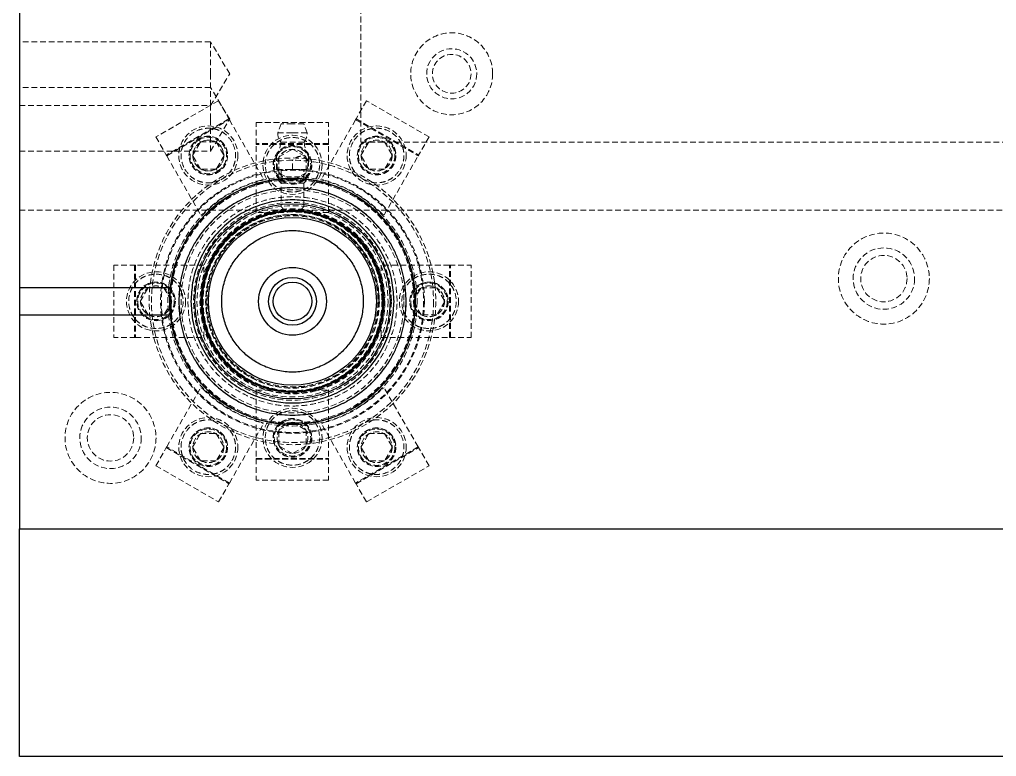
# Model space of a CAD drawing. Header units: millimetres. Extents: x 5 to 1495, y -1208 to 895.
# Drawn here: x 623.9 to 838.6, y -1207.8 to -1045.9 of the extents above; entities that cross this region are included whole.
import ezdxf

# ---------------------------------------------------------------- set-up
doc = ezdxf.new("R2010")
doc.units = ezdxf.units.MM
doc.linetypes.add('HIDDEN', pattern=[1.905, 1.27, -0.635])

msp = doc.modelspace()

# ---------------------------------------------------------------- linework, layer by layer
at = {"color": 7, "linetype": 'Continuous', "lineweight": 25}
for p, q in [((623.857, -660.795), (623.857, -1104.795)), ((657.024, -1104.795), (623.857, -1104.795)), ((623.857, -1104.795), (623.857, -1110.795)), ((623.857, -1110.795), (657.024, -1110.795)), ((623.857, -1110.795), (623.857, -1157.795)), ((623.857, -1157.795), (1003.857, -1157.795)), ((623.857, -1207.795), (623.857, -1157.795)), ((1003.857, -1207.795), (623.857, -1207.795))]:
    msp.add_line(p, q, dxfattribs=at)
at = {"color": 7, "linetype": 'HIDDEN', "lineweight": 18}
for p, q in [((698.857, -692.795), (698.857, -1072.795)), ((665.857, -1050.795), (623.857, -1050.795)), ((665.857, -1057.795), (665.857, -1050.795)), ((670.063, -1057.795), (665.857, -1050.795)), ((665.857, -1064.795), (665.857, -1057.795)), ((665.857, -1064.795), (670.063, -1057.795)), ((665.857, -1060.795), (623.857, -1060.795)), ((670.063, -1067.795), (665.857, -1060.795)), ((623.857, -1064.795), (665.857, -1064.795)), ((667.592, -1063.723), (653.822, -1071.673)), ((665.857, -1067.795), (665.857, -1064.795)), ((667.592, -1063.723), (669.892, -1067.707)), ((700.122, -1063.723), (697.822, -1067.707)), ((713.892, -1071.673), (700.122, -1063.723)), ((669.892, -1067.707), (656.122, -1075.657)), ((656.222, -1075.83), (669.992, -1067.88)), ((665.857, -1074.795), (665.857, -1067.795)), ((665.857, -1074.795), (670.063, -1067.795)), ((669.992, -1067.88), (677.492, -1080.871)), ((675.907, -1068.495), (691.807, -1068.495)), ((675.907, -1073.295), (675.907, -1068.495)), ((681.357, -1068.795), (680.607, -1070.795)), ((683.857, -1068.795), (681.357, -1068.795)), ((686.357, -1068.795), (683.857, -1068.795)), ((687.107, -1070.795), (686.357, -1068.795)), ((697.722, -1067.88), (690.222, -1080.871)), ((691.807, -1073.295), (691.807, -1068.495)), ((697.722, -1067.88), (711.492, -1075.83)), ((697.822, -1067.707), (711.592, -1075.657)), ((680.607, -1070.795), (683.857, -1070.795)), ((683.857, -1070.795), (687.107, -1070.795)), ((653.822, -1071.673), (656.122, -1075.657)), ((661.893, -1075.753), (663.625, -1072.753)), ((663.669, -1072.83), (663.357, -1072.288)), ((663.625, -1072.753), (667.089, -1072.753)), ((667.089, -1072.753), (668.821, -1075.753)), ((691.807, -1073.095), (675.907, -1073.095)), ((691.807, -1073.295), (675.907, -1073.295)), ((675.907, -1088.295), (675.907, -1073.295)), ((686.418, -1072.795), (681.295, -1072.795)), ((691.807, -1088.295), (691.807, -1073.295)), ((698.857, -1072.795), (968.857, -1072.795)), ((698.893, -1075.753), (700.625, -1072.753)), ((700.625, -1072.753), (704.089, -1072.753)), ((704.089, -1072.753), (705.821, -1075.753)), ((713.892, -1071.673), (711.592, -1075.657)), ((623.857, -1074.795), (665.857, -1074.795)), ((656.222, -1075.83), (663.722, -1088.821)), ((663.625, -1078.753), (661.893, -1075.753)), ((668.821, -1075.753), (667.089, -1078.753)), ((680.857, -1076.063), (683.857, -1074.331)), ((683.857, -1074.331), (686.857, -1076.063)), ((700.625, -1078.753), (698.893, -1075.753)), ((703.992, -1088.821), (711.492, -1075.83)), ((705.821, -1075.753), (704.089, -1078.753)), ((680.357, -1078.795), (680.357, -1076.795)), ((680.857, -1079.528), (680.857, -1076.063)), ((683.857, -1078.795), (683.857, -1076.795)), ((686.857, -1076.063), (686.857, -1079.528)), ((687.357, -1076.795), (687.357, -1078.795)), ((667.089, -1078.753), (663.625, -1078.753)), ((667.357, -1079.217), (667.044, -1078.675)), ((680.357, -1078.795), (683.857, -1078.795)), ((680.857, -1078.795), (680.857, -1081.295)), ((683.857, -1081.26), (680.857, -1079.528)), ((681.357, -1078.795), (681.357, -1086.941)), ((683.857, -1078.795), (687.357, -1078.795)), ((686.857, -1079.528), (683.857, -1081.26)), ((686.357, -1086.941), (686.357, -1078.795)), ((686.857, -1081.295), (686.857, -1078.795)), ((704.089, -1078.753), (700.625, -1078.753)), ((676.971, -1081.172), (677.492, -1080.871)), ((680.857, -1081.295), (686.857, -1081.295)), ((680.857, -1081.295), (681.357, -1081.795)), ((681.357, -1081.795), (686.357, -1081.795)), ((686.357, -1081.795), (686.857, -1081.295)), ((690.743, -1081.172), (690.222, -1080.871)), ((623.857, -1087.795), (683.565, -1087.795)), ((663.722, -1088.821), (664.243, -1088.52)), ((679.413, -1088.295), (675.907, -1088.295)), ((684.274, -1087.795), (1003.857, -1087.795)), ((691.807, -1088.295), (688.301, -1088.295)), ((703.992, -1088.821), (703.471, -1088.52)), ((644.557, -1099.845), (644.557, -1115.745)), ((649.357, -1099.845), (644.557, -1099.845)), ((649.157, -1099.845), (649.157, -1115.745)), ((649.357, -1099.845), (649.357, -1115.745)), ((664.357, -1099.845), (649.357, -1099.845)), ((664.357, -1103.351), (664.357, -1099.845)), ((703.357, -1099.845), (703.357, -1103.351)), ((718.357, -1099.845), (703.357, -1099.845)), ((718.357, -1115.745), (718.357, -1099.845)), ((718.357, -1099.845), (723.157, -1099.845)), ((718.557, -1115.745), (718.557, -1099.845)), ((723.157, -1115.745), (723.157, -1099.845)), ((650.393, -1107.795), (652.125, -1104.795)), ((655.589, -1104.795), (657.321, -1107.795)), ((710.393, -1107.795), (712.125, -1104.795)), ((712.125, -1104.795), (715.589, -1104.795)), ((715.589, -1104.795), (717.321, -1107.795)), ((652.125, -1110.795), (650.393, -1107.795)), ((657.321, -1107.795), (655.589, -1110.795)), ((712.125, -1110.795), (710.393, -1107.795)), ((717.321, -1107.795), (715.589, -1110.795)), ((664.357, -1115.745), (664.357, -1112.24)), ((703.357, -1112.24), (703.357, -1115.745)), ((715.589, -1110.795), (712.125, -1110.795)), ((649.357, -1115.745), (644.557, -1115.745)), ((649.357, -1115.745), (664.357, -1115.745)), ((703.357, -1115.745), (718.357, -1115.745)), ((718.357, -1115.745), (723.157, -1115.745)), ((656.222, -1139.76), (663.722, -1126.77)), ((664.243, -1127.071), (663.722, -1126.77)), ((675.907, -1127.295), (679.413, -1127.295)), ((675.907, -1127.295), (675.907, -1142.295)), ((688.301, -1127.295), (691.807, -1127.295)), ((691.807, -1127.295), (691.807, -1142.295)), ((703.992, -1126.77), (703.471, -1127.071)), ((711.492, -1139.76), (703.992, -1126.77)), ((669.992, -1147.711), (677.492, -1134.72)), ((677.492, -1134.72), (676.971, -1134.419)), ((680.857, -1136.063), (683.857, -1134.331)), ((683.857, -1134.331), (686.857, -1136.063)), ((690.743, -1134.419), (690.222, -1134.72)), ((697.722, -1147.711), (690.222, -1134.72)), ((661.893, -1139.838), (663.625, -1136.838)), ((663.625, -1136.838), (667.089, -1136.838)), ((667.089, -1136.838), (668.821, -1139.838)), ((680.857, -1139.528), (680.857, -1136.063)), ((686.857, -1136.063), (686.857, -1139.528)), ((698.893, -1139.838), (700.625, -1136.838)), ((700.625, -1136.838), (704.089, -1136.838)), ((704.089, -1136.838), (705.821, -1139.838)), ((653.822, -1143.917), (656.122, -1139.934)), ((656.122, -1139.934), (669.892, -1147.884)), ((669.992, -1147.711), (656.222, -1139.76)), ((663.625, -1142.838), (661.893, -1139.838)), ((668.821, -1139.838), (667.089, -1142.838)), ((683.857, -1141.26), (680.857, -1139.528)), ((686.857, -1139.528), (683.857, -1141.26)), ((711.492, -1139.76), (697.722, -1147.711)), ((697.822, -1147.884), (711.592, -1139.934)), ((700.625, -1142.838), (698.893, -1139.838)), ((705.821, -1139.838), (704.089, -1142.838)), ((713.892, -1143.917), (711.592, -1139.934)), ((675.907, -1142.295), (691.807, -1142.295)), ((675.907, -1142.295), (675.907, -1147.095)), ((691.807, -1142.295), (691.807, -1147.095)), ((653.822, -1143.917), (667.592, -1151.867)), ((667.089, -1142.838), (663.625, -1142.838)), ((675.907, -1142.495), (691.807, -1142.495)), ((700.122, -1151.867), (713.892, -1143.917)), ((704.089, -1142.838), (700.625, -1142.838)), ((667.592, -1151.867), (669.892, -1147.884)), ((691.807, -1147.095), (675.907, -1147.095)), ((700.122, -1151.867), (697.822, -1147.884))]:
    msp.add_line(p, q, dxfattribs=at)
at = {"color": 7, "linetype": 'HIDDEN', "lineweight": 18, "flags": 128}
for points in [[(669.892, -1067.707), (669.893, -1067.711), (669.899, -1067.72), (669.908, -1067.736), (669.921, -1067.758), (669.936, -1067.784), (669.953, -1067.814), (669.972, -1067.847), (669.992, -1067.88)], [(697.822, -1067.707), (697.82, -1067.711), (697.814, -1067.72), (697.805, -1067.736), (697.792, -1067.758), (697.777, -1067.784), (697.76, -1067.814), (697.741, -1067.847), (697.722, -1067.88)], [(656.222, -1075.83), (656.202, -1075.797), (656.183, -1075.764), (656.166, -1075.734), (656.151, -1075.708), (656.139, -1075.686), (656.129, -1075.67), (656.124, -1075.661), (656.122, -1075.657)], [(711.592, -1075.657), (711.59, -1075.661), (711.584, -1075.67), (711.575, -1075.686), (711.562, -1075.708), (711.547, -1075.734), (711.53, -1075.764), (711.511, -1075.797), (711.492, -1075.83)], [(657.024, -1110.795), (656.857, -1107.795), (657.024, -1104.795)], [(656.122, -1139.934), (656.124, -1139.93), (656.129, -1139.921), (656.139, -1139.905), (656.151, -1139.883), (656.166, -1139.857), (656.183, -1139.827), (656.202, -1139.794), (656.222, -1139.76)], [(711.492, -1139.76), (711.511, -1139.794), (711.53, -1139.827), (711.547, -1139.857), (711.562, -1139.883), (711.575, -1139.905), (711.584, -1139.921), (711.59, -1139.93), (711.592, -1139.934)], [(669.992, -1147.711), (669.972, -1147.744), (669.953, -1147.777), (669.936, -1147.807), (669.921, -1147.833), (669.908, -1147.855), (669.899, -1147.871), (669.893, -1147.88), (669.892, -1147.884)], [(697.822, -1147.884), (697.82, -1147.88), (697.814, -1147.871), (697.805, -1147.855), (697.792, -1147.833), (697.777, -1147.807), (697.76, -1147.777), (697.741, -1147.744), (697.722, -1147.711)]]:
    msp.add_lwpolyline(points, dxfattribs=at)
at = {"color": 7, "linetype": 'HIDDEN', "lineweight": 18}
for centre, radius in [((718.857, -1057.795), 9), ((718.857, -1057.795), 5.5), ((718.857, -1057.795), 4.25), ((665.357, -1075.753), 6.5), ((702.357, -1075.753), 6.5), ((665.357, -1075.753), 4.25), ((665.357, -1075.753), 4.2), ((683.857, -1077.795), 6.5), ((702.357, -1075.753), 4.25), ((702.357, -1075.753), 4.2), ((665.357, -1075.753), 3.4), ((683.857, -1077.795), 4.25), ((683.857, -1077.795), 4.2), ((702.357, -1075.753), 4), ((702.357, -1075.753), 3.4), ((702.357, -1075.753), 3.375), ((683.857, -1077.795), 4), ((683.857, -1077.795), 3.4), ((683.857, -1077.795), 3.375), ((683.857, -1107.795), 31.5), ((683.857, -1107.795), 31), ((683.857, -1107.795), 29), ((683.857, -1107.795), 28.81), ((683.857, -1107.795), 27.394), ((683.857, -1107.795), 27.01), ((683.857, -1107.795), 26.73), ((683.857, -1107.795), 26.71), ((683.857, -1107.795), 25), ((683.857, -1107.795), 24.5), ((683.857, -1107.795), 21.75), ((683.857, -1107.795), 21.006), ((683.857, -1107.795), 20.334), ((683.857, -1107.795), 19.99), ((683.857, -1107.795), 19.97), ((683.857, -1107.795), 19.8), ((683.857, -1107.795), 19.67), ((683.857, -1107.795), 19.65), ((683.857, -1107.795), 19.092), ((683.857, -1107.795), 19.027), ((683.857, -1107.795), 19), ((813.857, -1102.795), 10), ((813.857, -1102.795), 6.75), ((813.857, -1102.795), 5.1), ((653.857, -1107.795), 6.5), ((713.857, -1107.795), 6.5), ((653.857, -1107.795), 4.25), ((653.857, -1107.795), 4.2), ((653.857, -1107.795), 4), ((713.857, -1107.795), 4.25), ((713.857, -1107.795), 4.2), ((713.857, -1107.795), 4), ((653.857, -1107.795), 3.4), ((653.857, -1107.795), 3.375), ((713.857, -1107.795), 3.4), ((713.857, -1107.795), 3.375), ((643.857, -1137.795), 10), ((643.857, -1137.795), 6.75), ((683.857, -1137.795), 6.5), ((643.857, -1137.795), 5.1), ((665.357, -1139.838), 6.5), ((683.857, -1137.795), 4.25), ((683.857, -1137.795), 4.2), ((683.857, -1137.795), 4), ((702.357, -1139.838), 6.5), ((665.357, -1139.838), 4.25), ((665.357, -1139.838), 4.2), ((665.357, -1139.838), 4), ((683.857, -1137.795), 3.4), ((683.857, -1137.795), 3.375), ((702.357, -1139.838), 4.25), ((702.357, -1139.838), 4.2), ((702.357, -1139.838), 4), ((665.357, -1139.838), 3.4), ((665.357, -1139.838), 3.375), ((702.357, -1139.838), 3.4), ((702.357, -1139.838), 3.375)]:
    msp.add_circle(centre, radius, dxfattribs=at)
at = {"color": 7, "linetype": 'Continuous', "lineweight": 25}
for radius in [26.995, 21.449, 20.006, 20, 19.83, 18.452, 7.45, 5.25, 4.25]:
    msp.add_circle((683.857, -1107.795), radius, dxfattribs=at)
at = {"color": 7, "linetype": 'HIDDEN', "lineweight": 18}
for centre, radius, start, end in [((683.857, -1070.795), 3.25, 180, 217.97987), ((683.857, -1070.795), 3.25, 322.02013, 360), ((665.357, -1075.753), 4, 120, 300), ((665.357, -1075.753), 3.375, 120, 300), ((665.357, -1075.753), 4, 300, 120), ((665.357, -1075.753), 3.375, 300, 120), ((673.167, -1072.062), 8.161, 331.98043, 354.84636), ((694.546, -1072.062), 8.161, 185.15364, 207.98736), ((683.857, -1107.795), 27.5, 104.50127, 135.49873), ((683.857, -1107.795), 27.5, 44.50127, 75.49873), ((683.857, -1107.795), 20.2, 135, 315), ((683.857, -1107.795), 27.5, 224.50127, 255.49873), ((683.857, -1107.795), 27.5, 284.50127, 315.49873)]:
    msp.add_arc(centre, radius, start, end, dxfattribs=at)
at = {"color": 7, "linetype": 'Continuous', "lineweight": 25}
for start, end in [(186.37937, 173.62063), (173.62063, 186.37937)]:
    msp.add_arc((683.857, -1107.795), 27, start, end, dxfattribs=at)
at = {"color": 7, "linetype": 'HIDDEN', "lineweight": 18}
for points, knots in [([(670.553, -1072.753), (670.106, -1072.139), (669.419, -1071.195), (668.072, -1070.359), (666.922, -1069.915), (665.699, -1069.721), (664.127, -1069.792), (662.284, -1070.431), (660.809, -1071.707), (659.962, -1073.033), (659.519, -1074.189), (659.328, -1075.408), (659.379, -1076.992), (659.853, -1078.059), (660.16, -1078.753)], [0, 0, 0, 0, 0.1197286, 0.1841799, 0.25, 0.3158194, 0.3802717, 0.5000002, 0.6197283, 0.68418, 0.7499991, 0.8158192, 0.8802708, 1, 1, 1, 1]), ([(707.553, -1078.753), (707.861, -1078.059), (708.334, -1076.992), (708.385, -1075.408), (708.194, -1074.189), (707.752, -1073.033), (706.904, -1071.707), (705.429, -1070.431), (703.586, -1069.792), (702.014, -1069.721), (700.792, -1069.915), (699.641, -1070.359), (698.294, -1071.195), (697.607, -1072.139), (697.16, -1072.753)], [0, 0, 0, 0, 0.1197292, 0.1841808, 0.2500009, 0.3158201, 0.3802718, 0.4999999, 0.6197288, 0.6841804, 0.7500006, 0.8158199, 0.8802719, 1, 1, 1, 1]), ([(668.357, -1080.949), (668.97, -1080.502), (669.914, -1079.815), (670.75, -1078.468), (671.195, -1077.317), (671.385, -1076.097), (671.334, -1074.513), (670.861, -1073.446), (670.553, -1072.753)], [0, 0, 0, 0, 0.2394562, 0.3683605, 0.4999986, 0.6316389, 0.7605421, 1, 1, 1, 1]), ([(677.857, -1077.795), (677.937, -1077.041), (678.06, -1075.88), (678.808, -1074.482), (679.583, -1073.523), (680.544, -1072.743), (681.941, -1072.018), (683.857, -1071.651), (685.772, -1072.018), (687.169, -1072.743), (688.131, -1073.523), (688.905, -1074.482), (689.653, -1075.88), (689.776, -1077.041), (689.857, -1077.795)], [0, 0, 0, 0, 0.119728, 0.1841807, 0.2499998, 0.3158194, 0.3802715, 0.5000002, 0.6197282, 0.6841803, 0.7499999, 0.8158195, 0.8802719, 1, 1, 1, 1]), ([(697.16, -1072.753), (696.852, -1073.446), (696.379, -1074.513), (696.328, -1076.097), (696.518, -1077.317), (696.963, -1078.468), (697.799, -1079.815), (698.743, -1080.502), (699.357, -1080.949)], [0, 0, 0, 0, 0.2394585, 0.3683617, 0.5000021, 0.6316402, 0.7605437, 1, 1, 1, 1]), ([(683.857, -1083.795), (683.102, -1083.715), (681.941, -1083.592), (680.544, -1082.844), (679.583, -1082.069), (678.808, -1081.108), (678.06, -1079.711), (677.937, -1078.55), (677.857, -1077.795)], [0, 0, 0, 0, 0.2394576, 0.36836, 0.499999, 0.6316393, 0.7605445, 1, 1, 1, 1]), ([(680.357, -1076.795), (680.357, -1076.562), (680.357, -1076.183), (680.357, -1075.943), (680.357, -1075.931), (680.357, -1075.929)], [0, 0, 0, 0, 0.5832605, 0.9488008, 1, 1, 1, 1]), ([(687.357, -1076.795), (687.03, -1076.536), (686.531, -1076.14), (685.733, -1075.879), (684.987, -1075.993), (684.378, -1076.382), (683.987, -1076.692), (683.857, -1076.795)], [0, 0, 0, 0, 0.3059357, 0.4679103, 0.6311051, 0.8764858, 1, 1, 1, 1]), ([(689.857, -1077.795), (689.776, -1078.55), (689.653, -1079.711), (688.905, -1081.108), (688.131, -1082.069), (687.169, -1082.844), (685.772, -1083.592), (684.611, -1083.715), (683.857, -1083.795)], [0, 0, 0, 0, 0.239456, 0.3683607, 0.500002, 0.6316412, 0.7605437, 1, 1, 1, 1]), ([(687.357, -1075.929), (687.357, -1075.927), (687.357, -1075.908), (687.357, -1076.095), (687.357, -1076.517), (687.357, -1076.795)], [0, 0, 0, 0, 0.042485, 0.3675546, 1, 1, 1, 1]), ([(660.16, -1078.753), (660.607, -1079.366), (661.295, -1080.31), (662.641, -1081.146), (663.792, -1081.591), (665.012, -1081.781), (666.596, -1081.73), (667.663, -1081.257), (668.357, -1080.949)], [0, 0, 0, 0, 0.23945638, 0.36836039, 0.49999915, 0.63163962, 0.76054287, 1, 1, 1, 1]), ([(699.357, -1080.949), (700.05, -1081.257), (701.118, -1081.73), (702.701, -1081.781), (703.921, -1081.591), (705.072, -1081.146), (706.419, -1080.31), (707.106, -1079.366), (707.553, -1078.753)], [0, 0, 0, 0, 0.239457, 0.3683617, 0.5000006, 0.63164, 0.7605432, 1, 1, 1, 1]), ([(683.857, -1084.789), (682.453, -1084.864), (679.563, -1085.018), (675.275, -1086.298), (671.152, -1088.42), (667.473, -1091.412), (664.975, -1094.489), (663.393, -1097.194), (662.14, -1099.96), (661.078, -1103.502), (660.925, -1106.392), (660.851, -1107.795)], [0, 0, 0, 0, 0.1164968, 0.2399718, 0.3685802, 0.4999177, 0.6312551, 0.6956345, 0.7600283, 0.8835032, 1, 1, 1, 1]), ([(706.863, -1107.795), (706.788, -1106.392), (706.634, -1103.502), (705.354, -1099.214), (703.232, -1095.091), (700.24, -1091.412), (697.163, -1088.914), (694.458, -1087.332), (691.692, -1086.078), (688.15, -1085.017), (685.26, -1084.864), (683.857, -1084.789)], [0, 0, 0, 0, 0.1164968, 0.2399718, 0.3685797, 0.4999175, 0.631255, 0.695634, 0.7600281, 0.8835032, 1, 1, 1, 1]), ([(698.14, -1093.512), (697.52, -1092.935), (696.28, -1091.782), (694.164, -1090.366), (692.413, -1089.469), (691.126, -1088.943), (690.358, -1088.664), (689.58, -1088.417), (688.793, -1088.202), (688.25, -1088.077), (687.883, -1088.001), (687.464, -1087.916), (686.819, -1087.808), (686.024, -1087.708), (685.308, -1087.643), (684.586, -1087.604), (684.061, -1087.595), (683.47, -1087.596), (682.849, -1087.614), (682.021, -1087.674), (681.245, -1087.76), (680.484, -1087.874), (679.935, -1087.978), (679.275, -1088.118), (678.573, -1088.289), (677.611, -1088.577), (676.717, -1088.891), (674.919, -1089.622), (672.379, -1090.987), (670.49, -1092.687), (669.573, -1093.512)], [0, 0, 0, 0, 0.0799847, 0.1599688, 0.2399533, 0.2656971, 0.2914411, 0.3171817, 0.3429195, 0.3686563, 0.3698153, 0.3783587, 0.409145, 0.4316754, 0.4541015, 0.4771018, 0.5001014, 0.5037735, 0.5330124, 0.558816, 0.5822606, 0.6069033, 0.6315456, 0.6350987, 0.6707449, 0.6999245, 0.7300848, 0.7602449, 0.8836081, 1, 1, 1, 1]), ([(682.054, -1087.871), (681.935, -1087.691), (681.697, -1087.329), (681.419, -1087.011), (681.33, -1086.908), (681.406, -1086.994), (681.595, -1087.218), (681.835, -1087.52), (681.993, -1087.773), (682.054, -1087.871)], [0, 0, 0, 0, 0.1742341, 0.3490965, 0.5032288, 0.6338383, 0.7633795, 0.9089584, 1, 1, 1, 1]), ([(685.659, -1087.871), (685.778, -1087.691), (686.015, -1087.33), (686.296, -1087.009), (686.377, -1086.916), (686.34, -1086.956), (686.267, -1087.043), (686.255, -1087.058)], [0, 0, 0, 0, 0.26431141, 0.52957606, 0.76339315, 0.96152647, 1, 1, 1, 1]), ([(697.152, -1094.5), (696.298, -1093.733), (694.538, -1092.151), (691.321, -1090.413), (687.712, -1089.257), (683.857, -1088.86), (680.002, -1089.257), (676.392, -1090.413), (673.175, -1092.151), (671.416, -1093.733), (670.562, -1094.5)], [0, 0, 0, 0, 0.1165164, 0.2400116, 0.3686412, 0.5, 0.6313593, 0.7599888, 0.8834836, 1, 1, 1, 1]), ([(670.562, -1094.5), (669.794, -1095.354), (668.212, -1097.114), (666.474, -1100.331), (665.318, -1103.94), (664.921, -1107.796), (665.32, -1111.649), (666.468, -1115.266), (668.234, -1118.456), (670.487, -1121.165), (673.196, -1123.418), (676.386, -1125.184), (680.003, -1126.332), (683.856, -1126.731), (687.712, -1126.334), (691.321, -1125.178), (694.538, -1123.44), (696.298, -1121.858), (697.152, -1121.09)], [0, 0, 0, 0, 0.0582579, 0.1200056, 0.1843204, 0.2499999, 0.3156793, 0.3799942, 0.4417419, 0.5000001, 0.5582581, 0.6200055, 0.6843204, 0.7500001, 0.8156795, 0.8799944, 0.9417421, 1, 1, 1, 1]), ([(697.152, -1121.09), (697.919, -1120.236), (699.501, -1118.477), (701.239, -1115.26), (702.395, -1111.65), (702.792, -1107.795), (702.395, -1103.941), (701.239, -1100.331), (699.501, -1097.114), (697.919, -1095.354), (697.152, -1094.5)], [0, 0, 0, 0, 0.1165163, 0.2400119, 0.3686414, 0.5000004, 0.6313593, 0.7599889, 0.8834845, 1, 1, 1, 1]), ([(698.14, -1122.079), (698.717, -1121.459), (699.87, -1120.219), (701.286, -1118.103), (702.183, -1116.352), (702.709, -1115.065), (702.988, -1114.297), (703.235, -1113.519), (703.45, -1112.731), (703.575, -1112.189), (703.651, -1111.822), (703.736, -1111.403), (703.844, -1110.757), (703.945, -1109.963), (704.009, -1109.247), (704.048, -1108.525), (704.057, -1108), (704.056, -1107.409), (704.038, -1106.788), (703.978, -1105.96), (703.892, -1105.184), (703.779, -1104.423), (703.674, -1103.874), (703.534, -1103.214), (703.363, -1102.512), (703.075, -1101.549), (702.761, -1100.656), (702.031, -1098.858), (700.665, -1096.318), (698.965, -1094.429), (698.14, -1093.512)], [0, 0, 0, 0, 0.0799845, 0.1599687, 0.2399532, 0.2656971, 0.2914406, 0.3171823, 0.3429194, 0.3686564, 0.3698159, 0.3783588, 0.409145, 0.4316755, 0.4541021, 0.4771015, 0.500102, 0.5037737, 0.5330131, 0.5588158, 0.5822613, 0.6069041, 0.631546, 0.6350995, 0.6707448, 0.6999253, 0.7300853, 0.7602449, 0.8836083, 1, 1, 1, 1]), ([(653.857, -1113.795), (653.102, -1113.715), (651.941, -1113.592), (650.544, -1112.844), (649.584, -1112.069), (648.804, -1111.108), (648.08, -1109.711), (647.712, -1107.795), (648.08, -1105.88), (648.804, -1104.483), (649.584, -1103.521), (650.544, -1102.747), (651.941, -1101.999), (653.102, -1101.876), (653.857, -1101.795)], [0, 0, 0, 0, 0.119729, 0.1841802, 0.2499998, 0.31582, 0.3802724, 0.5000004, 0.6197284, 0.6841808, 0.7499997, 0.8158193, 0.8802713, 1, 1, 1, 1]), ([(653.857, -1101.795), (654.611, -1101.876), (655.772, -1101.999), (657.169, -1102.747), (658.131, -1103.521), (658.905, -1104.483), (659.653, -1105.88), (659.776, -1107.041), (659.857, -1107.795)], [0, 0, 0, 0, 0.239456, 0.3683615, 0.5000008, 0.6316389, 0.7605437, 1, 1, 1, 1]), ([(707.857, -1107.795), (707.937, -1107.041), (708.06, -1105.88), (708.808, -1104.483), (709.583, -1103.521), (710.544, -1102.747), (711.941, -1101.999), (713.102, -1101.876), (713.857, -1101.795)], [0, 0, 0, 0, 0.2394563, 0.3683611, 0.4999997, 0.6316391, 0.7605432, 1, 1, 1, 1]), ([(713.857, -1101.795), (714.611, -1101.876), (715.772, -1101.999), (717.17, -1102.747), (718.13, -1103.521), (718.909, -1104.483), (719.634, -1105.88), (720.002, -1107.795), (719.634, -1109.711), (718.909, -1111.108), (718.13, -1112.069), (717.17, -1112.844), (715.772, -1113.592), (714.611, -1113.715), (713.857, -1113.795)], [0, 0, 0, 0, 0.1197282, 0.1841806, 0.2500001, 0.3158191, 0.3802716, 0.4999996, 0.6197276, 0.6841801, 0.7500003, 0.8158199, 0.8802715, 1, 1, 1, 1]), ([(659.857, -1107.795), (659.776, -1108.55), (659.653, -1109.711), (658.905, -1111.108), (658.131, -1112.069), (657.169, -1112.844), (655.772, -1113.592), (654.611, -1113.715), (653.857, -1113.795)], [0, 0, 0, 0, 0.2394559, 0.3683605, 0.5000008, 0.6316399, 0.7605438, 1, 1, 1, 1]), ([(660.851, -1107.795), (660.925, -1109.199), (661.079, -1112.089), (662.359, -1116.377), (664.482, -1120.5), (667.473, -1124.179), (670.55, -1126.678), (673.256, -1128.258), (676.021, -1129.517), (679.563, -1130.537), (683.857, -1130.93), (688.15, -1130.536), (692.438, -1129.304), (696.561, -1127.168), (700.24, -1124.18), (702.738, -1121.102), (704.32, -1118.396), (705.574, -1115.631), (706.635, -1112.089), (706.788, -1109.199), (706.863, -1107.795)], [0, 0, 0, 0, 0.0582484, 0.1199858, 0.1842902, 0.2499589, 0.3156276, 0.3478173, 0.3800142, 0.4417517, 0.5000001, 0.5582484, 0.6199859, 0.6842898, 0.7499585, 0.8156273, 0.847817, 0.8800141, 0.9417516, 1, 1, 1, 1]), ([(713.857, -1113.795), (713.102, -1113.715), (711.941, -1113.592), (710.544, -1112.844), (709.583, -1112.069), (708.808, -1111.108), (708.06, -1109.711), (707.937, -1108.55), (707.857, -1107.795)], [0, 0, 0, 0, 0.239457, 0.3683595, 0.4999986, 0.6316394, 0.760544, 1, 1, 1, 1]), ([(668.357, -1134.642), (667.663, -1134.334), (666.596, -1133.861), (665.012, -1133.81), (663.792, -1134), (662.641, -1134.445), (661.295, -1135.281), (660.607, -1136.225), (660.16, -1136.838)], [0, 0, 0, 0, 0.2394567, 0.3683597, 0.5, 0.6316385, 0.760544, 1, 1, 1, 1]), ([(677.857, -1137.795), (677.937, -1137.041), (678.06, -1135.88), (678.808, -1134.483), (679.583, -1133.521), (680.544, -1132.747), (681.941, -1131.999), (683.102, -1131.876), (683.857, -1131.795)], [0, 0, 0, 0, 0.2394559, 0.3683613, 0.4999993, 0.6316385, 0.7605426, 1, 1, 1, 1]), ([(683.857, -1131.795), (684.611, -1131.876), (685.772, -1131.999), (687.169, -1132.747), (688.131, -1133.521), (688.905, -1134.483), (689.653, -1135.88), (689.776, -1137.041), (689.857, -1137.795)], [0, 0, 0, 0, 0.2394561, 0.3683603, 0.4999996, 0.6316388, 0.7605436, 1, 1, 1, 1]), ([(707.553, -1136.838), (707.106, -1136.225), (706.419, -1135.281), (705.072, -1134.445), (703.921, -1134), (702.701, -1133.81), (701.118, -1133.861), (700.05, -1134.334), (699.357, -1134.642)], [0, 0, 0, 0, 0.2394563, 0.3683611, 0.5000003, 0.6316389, 0.7605434, 1, 1, 1, 1]), ([(670.553, -1142.838), (670.861, -1142.145), (671.334, -1141.077), (671.385, -1139.494), (671.195, -1138.274), (670.75, -1137.123), (669.914, -1135.776), (668.97, -1135.089), (668.357, -1134.642)], [0, 0, 0, 0, 0.23945492, 0.36836124, 0.49999847, 0.63163952, 0.76054381, 1, 1, 1, 1]), ([(699.357, -1134.642), (698.743, -1135.089), (697.799, -1135.776), (696.963, -1137.123), (696.518, -1138.274), (696.328, -1139.494), (696.379, -1141.077), (696.852, -1142.145), (697.16, -1142.838)], [0, 0, 0, 0, 0.2394563, 0.3683598, 0.5000009, 0.6316382, 0.7605445, 1, 1, 1, 1]), ([(660.16, -1136.838), (659.853, -1137.532), (659.379, -1138.599), (659.328, -1140.183), (659.519, -1141.402), (659.962, -1142.557), (660.809, -1143.884), (662.284, -1145.16), (664.127, -1145.799), (665.699, -1145.87), (666.922, -1145.676), (668.072, -1145.232), (669.419, -1144.396), (670.106, -1143.452), (670.553, -1142.838)], [0, 0, 0, 0, 0.1197278, 0.1841793, 0.2499995, 0.3158186, 0.3802703, 0.4999995, 0.619728, 0.6841803, 0.7499997, 0.8158192, 0.8802714, 1, 1, 1, 1]), ([(689.857, -1137.795), (689.776, -1138.55), (689.653, -1139.711), (688.905, -1141.108), (688.131, -1142.068), (687.169, -1142.848), (685.772, -1143.573), (683.857, -1143.94), (681.941, -1143.573), (680.544, -1142.848), (679.583, -1142.068), (678.808, -1141.108), (678.06, -1139.711), (677.937, -1138.55), (677.857, -1137.795)], [0, 0, 0, 0, 0.119728, 0.1841802, 0.2500009, 0.3158204, 0.3802717, 0.4999998, 0.6197286, 0.6841798, 0.7499994, 0.8158195, 0.8802722, 1, 1, 1, 1]), ([(697.16, -1142.838), (697.607, -1143.452), (698.295, -1144.396), (699.641, -1145.232), (700.792, -1145.676), (702.014, -1145.87), (703.586, -1145.799), (705.429, -1145.16), (706.904, -1143.884), (707.752, -1142.557), (708.194, -1141.402), (708.385, -1140.183), (708.334, -1138.599), (707.861, -1137.532), (707.553, -1136.838)], [0, 0, 0, 0, 0.1197281, 0.184181, 0.2499998, 0.31582, 0.3802715, 0.5000004, 0.6197296, 0.6841813, 0.7500005, 0.8158207, 0.8802722, 1, 1, 1, 1])]:
    msp.add_open_spline(points, degree=3, knots=knots, dxfattribs=at)
at = {"color": 7, "linetype": 'Continuous', "lineweight": 25}
for points, knots in [([(683.857, -1082.8), (682.332, -1082.881), (679.192, -1083.047), (675.344, -1084.201), (672.339, -1085.563), (669.4, -1087.281), (666.056, -1089.995), (663.343, -1093.338), (661.624, -1096.278), (660.262, -1099.282), (659.109, -1103.131), (658.942, -1106.271), (658.862, -1107.795)], [0, 0, 0, 0, 0.1164779, 0.2399321, 0.3043015, 0.3686843, 0.5000002, 0.6313159, 0.6956852, 0.7600682, 0.8835225, 1, 1, 1, 1]), ([(708.852, -1107.795), (708.771, -1106.271), (708.605, -1103.131), (707.451, -1099.283), (706.089, -1096.278), (704.371, -1093.339), (701.657, -1089.995), (698.314, -1087.281), (695.374, -1085.563), (692.37, -1084.201), (688.521, -1083.047), (685.381, -1082.881), (683.857, -1082.8)], [0, 0, 0, 0, 0.11647747, 0.23993181, 0.3043012, 0.3686842, 0.49999972, 0.63131566, 0.69568518, 0.7600679, 0.8835225, 1, 1, 1, 1]), ([(683.857, -1085.48), (682.496, -1085.552), (679.692, -1085.701), (676.256, -1086.73), (673.574, -1087.946), (670.949, -1089.481), (667.965, -1091.904), (665.063, -1095.472), (663.004, -1099.472), (661.763, -1103.631), (661.614, -1106.434), (661.541, -1107.795)], [0, 0, 0, 0, 0.1164968, 0.239972, 0.3043658, 0.368745, 0.5000825, 0.6314201, 0.7600284, 0.8835035, 1, 1, 1, 1]), ([(706.172, -1107.795), (706.1, -1106.435), (705.952, -1103.631), (704.922, -1100.195), (703.706, -1097.513), (702.172, -1094.888), (699.748, -1091.904), (696.18, -1089.002), (692.18, -1086.943), (688.021, -1085.702), (685.218, -1085.552), (683.857, -1085.48)], [0, 0, 0, 0, 0.1164965, 0.2399715, 0.3043661, 0.368745, 0.5000829, 0.6314201, 0.7600283, 0.8835031, 1, 1, 1, 1]), ([(672.858, -1096.797), (673.564, -1096.162), (675.02, -1094.853), (677.682, -1093.415), (680.668, -1092.459), (683.857, -1092.131), (687.046, -1092.459), (690.032, -1093.415), (692.693, -1094.853), (694.149, -1096.162), (694.855, -1096.797)], [0, 0, 0, 0, 0.11651637, 0.2400116, 0.36864093, 0.5000003, 0.63135907, 0.7599884, 0.88348363, 1, 1, 1, 1]), ([(694.855, -1118.794), (694.149, -1119.429), (692.693, -1120.738), (690.032, -1122.176), (687.046, -1123.132), (683.856, -1123.46), (680.669, -1123.131), (677.677, -1122.181), (675.037, -1120.72), (672.796, -1118.856), (670.932, -1116.615), (669.472, -1113.976), (668.521, -1110.983), (668.192, -1107.796), (668.52, -1104.606), (669.477, -1101.62), (670.915, -1098.959), (672.223, -1097.503), (672.858, -1096.797)], [0, 0, 0, 0, 0.0582582, 0.1200059, 0.1843205, 0.25, 0.3156797, 0.3799944, 0.441742, 0.5000002, 0.558258, 0.6200056, 0.6843201, 0.7500001, 0.8156795, 0.8799946, 0.9417422, 1, 1, 1, 1]), ([(694.855, -1096.797), (695.49, -1097.503), (696.799, -1098.959), (698.237, -1101.62), (699.193, -1104.606), (699.521, -1107.795), (699.193, -1110.985), (698.237, -1113.97), (696.799, -1116.632), (695.49, -1118.088), (694.855, -1118.794)], [0, 0, 0, 0, 0.11651596, 0.24001097, 0.36864113, 0.49999997, 0.63136003, 0.75998903, 0.88348404, 1, 1, 1, 1]), ([(658.862, -1107.795), (658.942, -1109.32), (659.109, -1112.46), (660.262, -1116.308), (661.624, -1119.313), (663.342, -1122.252), (666.056, -1125.596), (669.4, -1128.31), (672.339, -1130.027), (675.344, -1131.395), (679.192, -1132.503), (683.857, -1132.93), (688.521, -1132.503), (692.369, -1131.395), (695.374, -1130.027), (698.313, -1128.31), (701.657, -1125.596), (704.371, -1122.252), (706.089, -1119.313), (707.451, -1116.308), (708.605, -1112.46), (708.771, -1109.32), (708.852, -1107.795)], [0, 0, 0, 0, 0.05823871, 0.11996623, 0.15215061, 0.18434205, 0.25000014, 0.31565785, 0.3478426, 0.38003395, 0.44176115, 0.50000003, 0.55823873, 0.61996611, 0.65215067, 0.6843422, 0.74999991, 0.81565794, 0.8478426, 0.88003377, 0.94176129, 1, 1, 1, 1]), ([(661.541, -1107.795), (661.613, -1109.156), (661.762, -1111.96), (662.792, -1115.396), (664.007, -1118.078), (665.542, -1120.703), (667.965, -1123.688), (671.534, -1126.586), (675.533, -1128.658), (679.692, -1129.854), (683.857, -1130.236), (688.021, -1129.854), (691.457, -1128.865), (694.139, -1127.644), (696.764, -1126.111), (699.748, -1123.687), (702.65, -1120.119), (704.709, -1116.119), (705.95, -1111.96), (706.1, -1109.157), (706.172, -1107.795)], [0, 0, 0, 0, 0.05824866, 0.11998578, 0.15218294, 0.18437252, 0.25004128, 0.31571005, 0.38001413, 0.4417516, 0.50000005, 0.55824849, 0.61998576, 0.65218301, 0.68437259, 0.75004119, 0.81571009, 0.88001426, 0.94175135, 1, 1, 1, 1])]:
    msp.add_open_spline(points, degree=3, knots=knots, dxfattribs=at)

doc.saveas('drawing.dxf')
